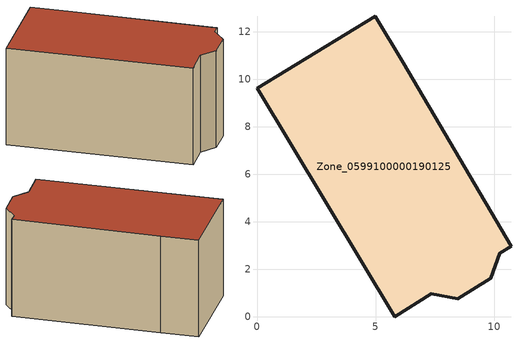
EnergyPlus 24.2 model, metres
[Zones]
Zone_0599100000190125
 floor ground (C_G): 5.79,0 0,9.63 4.98,12.65 6.17,10.7 10.7,2.96 10.23,2.68 9.84,1.61 8.45,0.76 7.33,0.96 z0
 wall outside (C_F): 0,9.63 5.79,0 7.33,0.96 8.45,0.76 9.84,1.61 10.23,2.68 10.7,2.96 6.17,10.7 4.98,12.65 0,9.63 z0:6.21
 roof outside (C_R): 10.7,2.96 6.17,10.7 4.98,12.65 0,9.63 5.79,0 7.33,0.96 8.45,0.76 9.84,1.61 10.23,2.68 z6.21
[BUILDING]
Pand.0599100000190125: North Axis=0; Terrain=City; Loads Convergence Tolerance Value=0.04; Temperature Convergence Tolerance Value=0.4; Solar Distribution=FullExterior; Maximum Number of Warmup Days=25; Minimum Number of Warmup Days=1
[Site:Location]
Rotterdam.The.Hague.AP_ZH_NLD Design_Conditions: Latitude=51.96; Longitude=4.45; Time Zone=1; Elevation=-4.5
[SITE:GROUNDTEMPERATURE:BUILDINGSURFACE]
18, 18, 18, 18, 18, 18, 18, 18, 18, 18, 18, 18
[MATERIAL] Thermal Absorptance=0.9; Solar Absorptance=0.7; Visible Absorptance=0.7
Name | Roughness | Thickness | Conductivity | Density | Specific Heat
G.TI.1946 | MediumSmooth | 0.15 | 1 | 540 | 1210
F.TI.1946 | Rough | 0.3 | 0.857143 | 1920 | 840
R.TI.1946 | MediumRough | 0.2 | 0.1 | 1500 | 1000
[CONSTRUCTION]
C_G: G.TI.1946
C_F: F.TI.1946
C_R: R.TI.1946
[ZONE]
Zone_0599100000190125: Type=1; Multiplier=1; Ceiling Height=Autocalculate; Volume=Autocalculate; Floor Area=autocalculate; Part of Total Floor Area=Yes
[ZONEINFILTRATION:DESIGNFLOWRATE]
Infil_Zone_0599100000190125: Zone or ZoneList or Space or SpaceList=Zone_0599100000190125; Schedule=AlwaysOn; Design Flow Rate Calculation Method=Flow/Area; Flow Rate per Floor Area=0.003; Constant Term Coefficient=1; Temperature Term Coefficient=0; Velocity Term Coefficient=0; Velocity Squared Term Coefficient=0
[HVACTEMPLATE:ZONE:IDEALLOADSAIRSYSTEM]
Zone_0599100000190125: Maximum Heating Supply Air Temperature=50; Minimum Cooling Supply Air Temperature=13; Maximum Heating Supply Air Humidity Ratio=0.0156; Minimum Cooling Supply Air Humidity Ratio=0.0077; Heating Limit=NoLimit; Cooling Limit=NoLimit; Dehumidification Control Type=ConstantSensibleHeatRatio; Cooling Sensible Heat Ratio=0.7; Dehumidification Setpoint=60; Humidification Control Type=None; Humidification Setpoint=30; Outdoor Air Method=None; Outdoor Air Flow Rate per Person=0.00944; Outdoor Air Flow Rate per Zone Floor Area=0; Outdoor Air Flow Rate per Zone=0; Demand Controlled Ventilation Type=None; Outdoor Air Economizer Type=NoEconomizer; Heat Recovery Type=None; Sensible Heat Recovery Effectiveness=0.7; Latent Heat Recovery Effectiveness=0.65
[ZONECONTROL:THERMOSTAT]
ThermostatControl_Zone_0599100000190125: Zone or ZoneList=Zone_0599100000190125; Control Type Schedule=DualSetpointControlType; Control 1=Thermostat_Zone_0599100000190125; Temperature Difference Between Cutout And Setpoint=0
[THERMOSTATSETPOINT:DUALSETPOINT]
Thermostat_Zone_0599100000190125: Heating Setpoint Temperature Schedule=HeatingSetpoint_Zone_0599100000190125; Cooling Setpoint Temperature Schedule=CoolingSetpoint_Zone_0599100000190125
[SCHEDULE:COMPACT]
HeatingSetpoint_Zone_0599100000190125: Through: 12/31, For: AllDays, Until: 24:00, 21
CoolingSetpoint_Zone_0599100000190125: Through: 12/31, For: AllDays, Until: 24:00, 24
DualSetpointControlType: Through: 12/31, For: AllDays, Until: 24:00, 4
AlwaysOn: Through: 12/31, For: AllDays, Until: 24:00, 1
